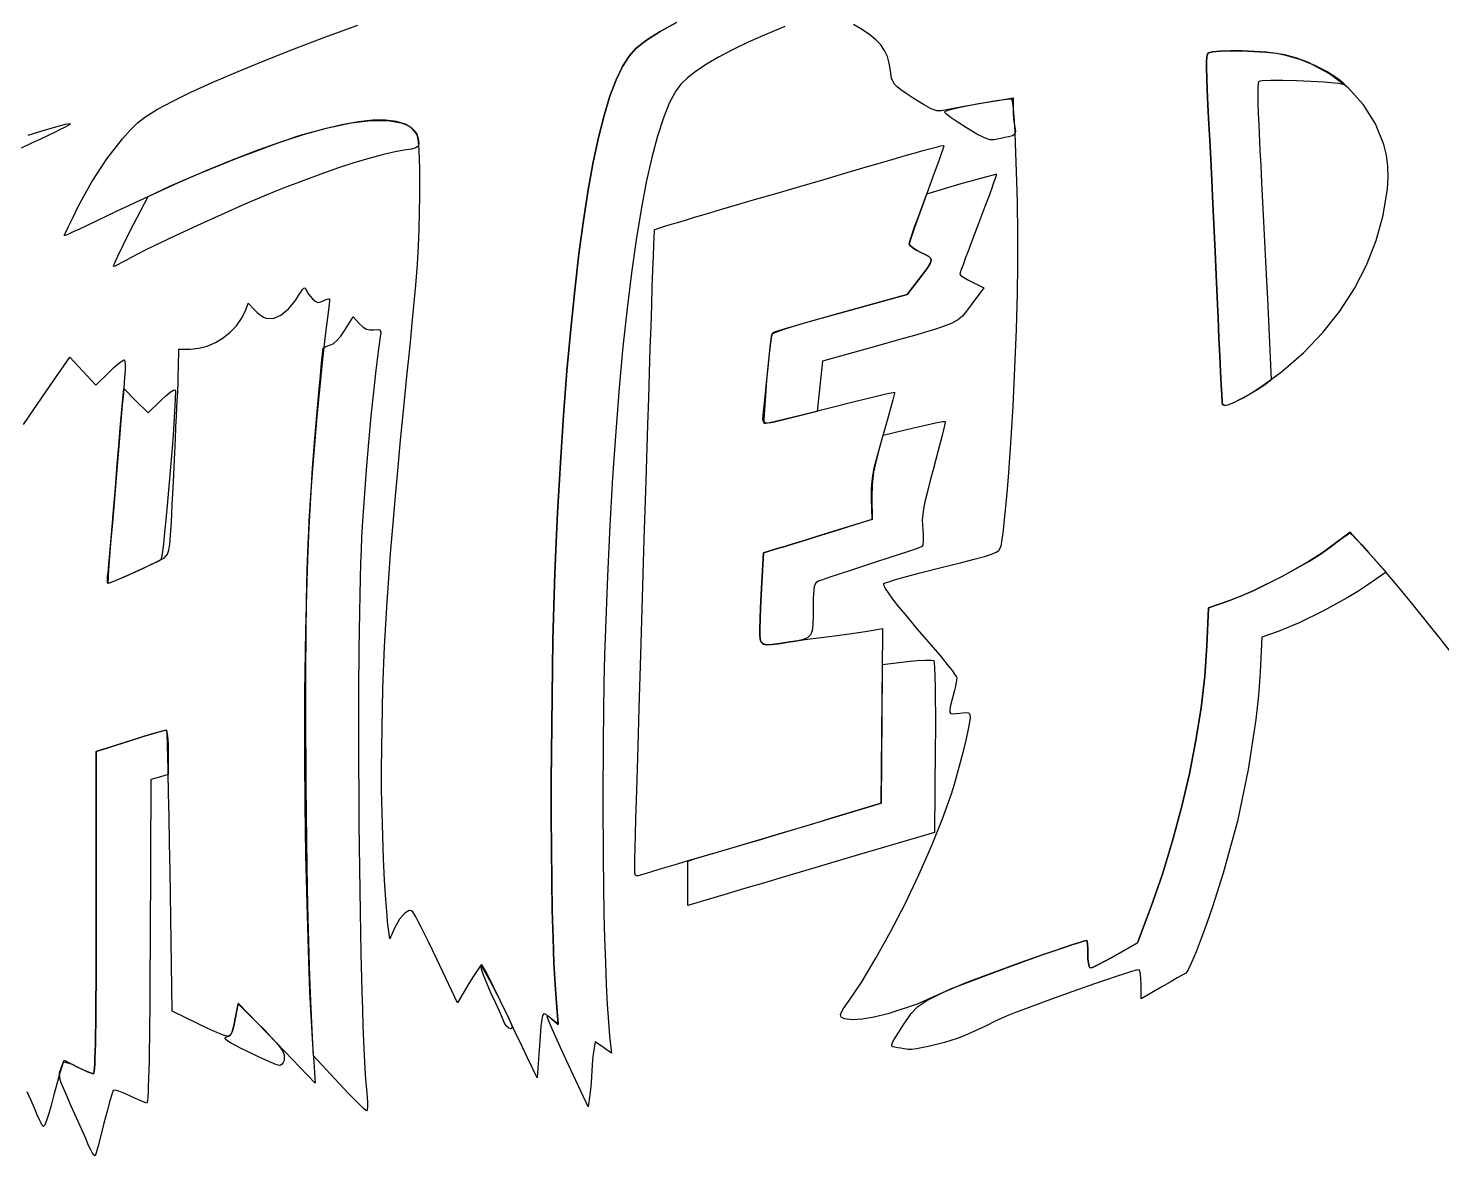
# Model space of a CAD drawing. Header units: millimetres. Extents: x 0 to 200, y 0 to 102.
# Drawn here: x 63.7 to 116.7, y 12.9 to 55.2 of the extents above; entities that cross this region are included whole.
import ezdxf

# ---------------------------------------------------------------- set-up
doc = ezdxf.new("R2010")
doc.units = ezdxf.units.MM
doc.layers.add('C00_ED1C24', color=7, linetype='Continuous', true_color=0xed1c24)
doc.layers.add('C01_120203', color=7, linetype='Continuous', true_color=0x120203)

msp = doc.modelspace()

# ---------------------------------------------------------------- linework, layer by layer
at = {"layer": 'C00_ED1C24'}
for points in [[(87.973, 55.455), (87.356, 55.118), (86.847, 54.794), (86.444, 54.482), (86.188, 54.197), (85.94, 53.804), (85.703, 53.302), (85.474, 52.692), (85.256, 51.973), (85.047, 51.147), (84.848, 50.214), (84.658, 49.174), (84.479, 48.028), (84.309, 46.775), (84.15, 45.416), (84, 43.952), (83.861, 42.383), (83.731, 40.71), (83.612, 38.932), (83.504, 37.05), (83.451, 35.957), (83.405, 34.786), (83.365, 33.552), (83.332, 32.271), (83.266, 26.971), (83.267, 25.677), (83.274, 24.426), (83.289, 23.233), (83.31, 22.112), (83.338, 21.079), (83.373, 20.148), (83.415, 19.335), (83.464, 18.655), (83.533, 17.86), (83.241, 18.09), (83.13, 18.181), (83.047, 18.238), (82.988, 18.244), (82.945, 18.183), (82.913, 18.035), (82.885, 17.783), (82.855, 17.411), (82.816, 16.9), (82.736, 15.85), (82.379, 16.6), (82.294, 16.779), (82.188, 17), (81.934, 17.534), (81.649, 18.132), (81.367, 18.725), (81.108, 19.259), (80.889, 19.696), (80.801, 19.864), (80.732, 19.992), (80.684, 20.072), (80.66, 20.1), (80.607, 20.043), (80.499, 19.889), (80.352, 19.661), (80.183, 19.383), (79.757, 18.666), (78.975, 20.302), (78.662, 20.948), (78.39, 21.497), (78.278, 21.717), (78.187, 21.891), (78.12, 22.011), (78.082, 22.072), (78.019, 22.119), (77.945, 22.126), (77.772, 22.031), (77.582, 21.802), (77.394, 21.458), (77.217, 21.067), (77.157, 21.508), (77.133, 21.705), (77.11, 21.945), (77.064, 22.541), (77.021, 23.26), (76.982, 24.066), (76.924, 25.798), (76.907, 26.652), (76.901, 27.45), (76.95, 30.456), (77.016, 32.031), (77.113, 33.709), (77.174, 34.6), (77.244, 35.533), (77.324, 36.512), (77.413, 37.544), (77.511, 38.634), (77.62, 39.786), (77.74, 41.006), (77.87, 42.3), (77.939, 42.978), (78.001, 43.598), (78.057, 44.167), (78.106, 44.687), (78.188, 45.604), (78.249, 46.387), (78.292, 47.076), (78.321, 47.707), (78.343, 48.95), (78.343, 49.495), (78.339, 49.955), (78.332, 50.334), (78.319, 50.642), (78.302, 50.884), (78.279, 51.066), (78.251, 51.198), (78.217, 51.283), (78.043, 51.492), (77.791, 51.646), (77.462, 51.746), (77.058, 51.793), (76.58, 51.787), (76.031, 51.729), (75.412, 51.619), (74.724, 51.457), (73.969, 51.245), (73.149, 50.981), (72.266, 50.667), (71.32, 50.304), (70.315, 49.891), (69.251, 49.429), (68.13, 48.919), (66.953, 48.36), (66.195, 47.997), (65.863, 47.84), (65.574, 47.706), (65.335, 47.597), (65.154, 47.517), (65.04, 47.47), (65, 47.459), (65.011, 47.49), (65.043, 47.561), (65.158, 47.806), (65.33, 48.157), (65.539, 48.578), (66.038, 49.481), (66.6, 50.34), (67.183, 51.095), (67.469, 51.415), (67.744, 51.687), (68.056, 51.928), (68.5, 52.203), (69.068, 52.51), (69.755, 52.846), (70.554, 53.209), (71.459, 53.598), (72.464, 54.01), (73.561, 54.443), (74.745, 54.896), (76.009, 55.365)], [(117.782, 30.853), (116.67, 32.28), (115.596, 33.615), (115.082, 34.235), (114.59, 34.816), (114.124, 35.353), (113.686, 35.841), (113.238, 36.333), (112.502, 35.772), (112.14, 35.515), (111.704, 35.238), (110.692, 34.665), (109.633, 34.141), (109.137, 33.924), (108.69, 33.752), (107.93, 33.485), (107.866, 32.067), (107.786, 30.924), (107.649, 29.732), (107.456, 28.504), (107.212, 27.254), (106.919, 25.993), (106.58, 24.736), (106.198, 23.495), (105.774, 22.283), (105.267, 20.916), (104.409, 20.422), (104.069, 20.234), (103.78, 20.086), (103.572, 19.993), (103.475, 19.97), (103.446, 20.025), (103.422, 20.145), (103.406, 20.311), (103.4, 20.506), (103.397, 20.698), (103.39, 20.855), (103.38, 20.961), (103.367, 21), (103.273, 20.982), (103.093, 20.93), (102.837, 20.85), (102.518, 20.744), (102.147, 20.618), (101.738, 20.475), (100.847, 20.159), (99.942, 19.829), (99.118, 19.519), (98.765, 19.383), (98.469, 19.265), (98.241, 19.169), (98.092, 19.1), (97.002, 18.614), (95.894, 18.25), (95.385, 18.128), (94.931, 18.052), (94.555, 18.029), (94.275, 18.064), (94.145, 18.123), (94.119, 18.223), (94.208, 18.405), (94.298, 18.539), (94.42, 18.71), (94.663, 19.059), (94.918, 19.45), (95.451, 20.334), (95.999, 21.325), (96.542, 22.382), (97.062, 23.467), (97.538, 24.541), (97.952, 25.565), (98.283, 26.5), (98.396, 26.864), (98.515, 27.281), (98.748, 28.162), (98.847, 28.573), (98.927, 28.929), (98.98, 29.202), (98.999, 29.365), (98.988, 29.479), (98.934, 29.537), (98.812, 29.549), (98.595, 29.527), (98.446, 29.506), (98.339, 29.498), (98.27, 29.515), (98.237, 29.569), (98.237, 29.672), (98.267, 29.836), (98.326, 30.075), (98.409, 30.4), (98.444, 30.545), (98.473, 30.68), (98.492, 30.791), (98.499, 30.862), (98.478, 30.909), (98.417, 31.001), (98.32, 31.132), (98.192, 31.297), (97.858, 31.706), (97.451, 32.185), (97.004, 32.704), (96.63, 33.146), (96.326, 33.514), (96.09, 33.812), (95.917, 34.045), (95.805, 34.218), (95.75, 34.333), (95.748, 34.397), (95.802, 34.424), (95.937, 34.47), (96.144, 34.533), (96.414, 34.61), (96.738, 34.699), (97.108, 34.797), (97.946, 35.01), (98.306, 35.1), (98.623, 35.18), (99.142, 35.313), (99.524, 35.418), (99.791, 35.503), (99.965, 35.576), (100.067, 35.644), (100.144, 35.797), (100.188, 36.056), (100.234, 36.394), (100.28, 36.804), (100.328, 37.277), (100.375, 37.808), (100.422, 38.387), (100.512, 39.666), (100.596, 41.055), (100.668, 42.496), (100.725, 43.93), (100.763, 45.3), (100.776, 46.356), (100.772, 47.519), (100.756, 48.715), (100.728, 49.869), (100.692, 50.906), (100.671, 51.359), (100.649, 51.754), (100.626, 52.084), (100.601, 52.338), (100.576, 52.507), (100.551, 52.582), (100.471, 52.583), (100.272, 52.559), (99.978, 52.517), (99.612, 52.458), (98.759, 52.31), (97.9, 52.144), (97.741, 52.148), (97.529, 52.222), (97.239, 52.377), (96.85, 52.623), (96.587, 52.798), (96.388, 52.936), (96.244, 53.049), (96.145, 53.149), (96.04, 53.356), (95.996, 53.651), (95.952, 53.93), (95.88, 54.18), (95.776, 54.406), (95.635, 54.615), (95.453, 54.811), (95.225, 55.001), (94.947, 55.19), (94.614, 55.383)], [(63.468, 40.372), (64.339, 41.637), (65.211, 42.902), (65.698, 42.376), (66.185, 41.85), (66.671, 42.325), (66.866, 42.509), (67.039, 42.66), (67.169, 42.763), (67.24, 42.8), (67.268, 42.747), (67.282, 42.602), (67.282, 42.387), (67.266, 42.125), (67.251, 41.951), (67.231, 41.713), (67.207, 41.423), (67.179, 41.09), (67.116, 40.341), (67.05, 39.55), (66.977, 38.686), (66.897, 37.739), (66.818, 36.822), (66.783, 36.412), (66.752, 36.052), (66.7, 35.429), (66.663, 34.914), (66.651, 34.714), (66.643, 34.561), (66.641, 34.461), (66.645, 34.422), (66.672, 34.424), (66.735, 34.443), (66.952, 34.527), (67.256, 34.654), (67.61, 34.81), (68.314, 35.135), (68.588, 35.271), (68.76, 35.367), (68.88, 35.505), (68.922, 35.647), (68.958, 35.876), (68.989, 36.22), (69.02, 36.707), (69.037, 37.014), (69.055, 37.367), (69.074, 37.77), (69.095, 38.227), (69.146, 39.32), (69.169, 39.824), (69.191, 40.282), (69.211, 40.682), (69.227, 41.01), (69.239, 41.254), (69.247, 41.4), (69.259, 41.628), (69.27, 41.916), (69.28, 42.227), (69.287, 42.525), (69.3, 43.2), (69.725, 43.201), (70.046, 43.23), (70.366, 43.314), (70.675, 43.445), (70.966, 43.619), (71.231, 43.831), (71.463, 44.075), (71.654, 44.346), (71.795, 44.638), (71.904, 44.924), (72.137, 44.674), (72.243, 44.571), (72.362, 44.477), (72.479, 44.402), (72.579, 44.357), (72.839, 44.352), (73.127, 44.474), (73.415, 44.706), (73.671, 45.028), (73.787, 45.208), (73.875, 45.342), (73.939, 45.433), (73.984, 45.486), (74.038, 45.497), (74.076, 45.413), (74.11, 45.344), (74.166, 45.26), (74.237, 45.17), (74.315, 45.085), (74.418, 44.996), (74.508, 44.955), (74.6, 44.959), (74.711, 45.006), (74.793, 45.046), (74.865, 45.074), (74.918, 45.087), (74.946, 45.083), (74.946, 44.995), (74.926, 44.781), (74.89, 44.471), (74.84, 44.1), (74.801, 43.815), (74.761, 43.484), (74.674, 42.703), (74.583, 41.798), (74.49, 40.806), (74.317, 38.718), (74.243, 37.7), (74.182, 36.75), (74.16, 36.349), (74.141, 35.905), (74.107, 34.901), (74.082, 33.759), (74.064, 32.501), (74.053, 31.15), (74.049, 29.727), (74.063, 26.756), (74.102, 23.766), (74.131, 22.319), (74.165, 20.934), (74.206, 19.632), (74.252, 18.436), (74.303, 17.368), (74.331, 16.889), (74.359, 16.45), (74.416, 15.65), (72.971, 17.15), (71.527, 18.649), (71.463, 18.325), (71.434, 18.175), (71.402, 18.007), (71.37, 17.842), (71.342, 17.7), (71.306, 17.572), (71.256, 17.479), (71.192, 17.423), (71.117, 17.405), (70.977, 17.444), (70.72, 17.547), (70.382, 17.698), (70, 17.88), (69.05, 18.35), (68.969, 23.598), (68.952, 24.653), (68.934, 25.639), (68.917, 26.533), (68.9, 27.316), (68.884, 27.964), (68.877, 28.23), (68.87, 28.456), (68.864, 28.636), (68.858, 28.77), (68.853, 28.854), (68.848, 28.885), (68.814, 28.884), (68.73, 28.867), (68.603, 28.836), (68.438, 28.791), (68.014, 28.667), (67.505, 28.509), (66.2, 28.094), (66.2, 22.047), (66.2, 21.304), (66.198, 20.612), (66.196, 19.969), (66.194, 19.375), (66.19, 18.83), (66.186, 18.334), (66.181, 17.887), (66.175, 17.488), (66.168, 17.137), (66.16, 16.834), (66.152, 16.578), (66.142, 16.369), (66.132, 16.207), (66.121, 16.092), (66.109, 16.023), (66.097, 16), (66.018, 16.02), (65.879, 16.073), (65.701, 16.152), (65.502, 16.249), (65.307, 16.34), (65.141, 16.402), (65.02, 16.431), (64.963, 16.421), (64.947, 16.382), (64.92, 16.301), (64.84, 16.033), (64.733, 15.655), (64.611, 15.209), (64.504, 14.812), (64.419, 14.508), (64.353, 14.288), (64.302, 14.141), (64.261, 14.056), (64.227, 14.025), (64.161, 14.082), (64.133, 14.14), (64.075, 14.268), (63.99, 14.459), (63.882, 14.703), (63.756, 14.995), (63.613, 15.324)]]:
    msp.add_lwpolyline(points, dxfattribs=at)
for points in [[(110.667, 42.348), (111.49, 43.064), (112.221, 43.825), (112.861, 44.628), (113.408, 45.472), (113.861, 46.354), (114.219, 47.273), (114.481, 48.228), (114.646, 49.216), (114.674, 49.643), (114.658, 50.064), (114.6, 50.479), (114.502, 50.884), (114.193, 51.659), (113.742, 52.37), (113.164, 53.002), (112.471, 53.536), (111.677, 53.956), (111.246, 54.118), (110.795, 54.245), (110.485, 54.3), (110.09, 54.343), (109.186, 54.393), (108.748, 54.397), (108.368, 54.386), (108.082, 54.36), (107.924, 54.317), (107.891, 54.269), (107.867, 54.165), (107.854, 53.992), (107.851, 53.738), (107.859, 53.388), (107.876, 52.932), (107.905, 52.354), (107.943, 51.643), (107.976, 51.043), (108.013, 50.329), (108.053, 49.528), (108.094, 48.666), (108.178, 46.869), (108.217, 45.986), (108.253, 45.15), (108.286, 44.364), (108.319, 43.625), (108.351, 42.951), (108.38, 42.357), (108.406, 41.861), (108.429, 41.478), (108.446, 41.225), (108.457, 41.119), (108.531, 41.084), (108.695, 41.12), (108.933, 41.22), (109.228, 41.374), (109.566, 41.572), (109.929, 41.807)], [(86.4, 23.614), (86.403, 23.785), (86.409, 24.075), (86.419, 24.476), (86.432, 24.98), (86.448, 25.578), (86.467, 26.263), (86.489, 27.026), (86.513, 27.859), (86.539, 28.754), (86.567, 29.703), (86.627, 31.729), (86.693, 33.872), (86.76, 36.068), (86.828, 38.25), (86.894, 40.354), (86.926, 41.356), (86.956, 42.315), (86.986, 43.22), (87.013, 44.066), (87.039, 44.843), (87.062, 45.543), (87.084, 46.158), (87.102, 46.681), (87.117, 47.102), (87.13, 47.414), (87.139, 47.608), (87.144, 47.677), (87.233, 47.713), (87.338, 47.748), (87.49, 47.797), (87.693, 47.859), (87.951, 47.938), (88.268, 48.033), (88.648, 48.147), (89.097, 48.28), (89.618, 48.434), (90.215, 48.61), (90.894, 48.809), (91.657, 49.033), (92.509, 49.282), (93.456, 49.559), (94.5, 49.864), (95.049, 50.025), (95.539, 50.168), (95.972, 50.294), (96.352, 50.404), (96.683, 50.499), (96.967, 50.58), (97.209, 50.649), (97.41, 50.705), (97.708, 50.784), (97.888, 50.826), (97.977, 50.837), (98, 50.826), (97.987, 50.78), (97.949, 50.668), (97.889, 50.496), (97.809, 50.272), (97.602, 49.699), (97.35, 49.007), (97.098, 48.312), (96.891, 47.728), (96.811, 47.497), (96.751, 47.316), (96.713, 47.194), (96.7, 47.138), (96.736, 47.083), (96.834, 47.004), (96.978, 46.912), (97.155, 46.819), (97.321, 46.738), (97.439, 46.67), (97.507, 46.603), (97.523, 46.523), (97.487, 46.415), (97.396, 46.268), (97.249, 46.067), (97.045, 45.799), (96.625, 45.248), (94.101, 44.552), (93.118, 44.274), (92.686, 44.147), (92.308, 44.031), (91.993, 43.93), (91.754, 43.849), (91.599, 43.789), (91.54, 43.754), (91.525, 43.685), (91.506, 43.557), (91.484, 43.379), (91.459, 43.158), (91.406, 42.627), (91.352, 42.032), (91.303, 41.443), (91.265, 40.932), (91.253, 40.726), (91.246, 40.566), (91.244, 40.46), (91.25, 40.417), (91.308, 40.42), (91.458, 40.448), (91.689, 40.497), (91.991, 40.567), (92.354, 40.653), (92.768, 40.754), (93.708, 40.992), (94.647, 41.231), (95.059, 41.333), (95.419, 41.421), (95.719, 41.493), (95.946, 41.545), (96.092, 41.575), (96.147, 41.582), (96.143, 41.544), (96.122, 41.447), (96.086, 41.298), (96.035, 41.104), (95.899, 40.604), (95.728, 40), (95.6, 39.55), (95.499, 39.174), (95.421, 38.856), (95.365, 38.583), (95.304, 38.108), (95.293, 37.629), (95.305, 36.809), (93.877, 36.36), (93.275, 36.172), (92.69, 35.991), (92.189, 35.838), (91.991, 35.779), (91.839, 35.734), (91.228, 35.557), (91.165, 34.454), (91.14, 33.976), (91.119, 33.491), (91.106, 33.055), (91.1, 32.725), (91.101, 32.49), (91.113, 32.316), (91.148, 32.198), (91.221, 32.128), (91.344, 32.1), (91.531, 32.107), (91.795, 32.142), (92.15, 32.199), (92.418, 32.241), (92.706, 32.283), (92.978, 32.32), (93.2, 32.349), (93.8, 32.424), (94.461, 32.514), (95.048, 32.6), (95.272, 32.635), (95.426, 32.662), (95.703, 32.716), (95.676, 29.436), (95.65, 26.156), (93.95, 25.639), (93.551, 25.518), (93.069, 25.373), (92.521, 25.209), (91.927, 25.031), (90.671, 24.658), (89.45, 24.297), (88.353, 23.973), (87.866, 23.828), (87.436, 23.7), (87.075, 23.593), (86.794, 23.508), (86.607, 23.451), (86.525, 23.425), (86.473, 23.422), (86.433, 23.454), (86.409, 23.519)]]:
    msp.add_lwpolyline(points, close=True, dxfattribs=at)
at = {"layer": 'C01_120203'}
for points in [[(92.039, 55.306), (91.318, 55.009), (90.662, 54.718), (90.072, 54.436), (89.548, 54.16), (89.092, 53.893), (88.704, 53.633), (88.384, 53.383), (88.134, 53.141), (87.955, 52.908), (87.713, 52.457), (87.48, 51.886), (87.256, 51.195), (87.041, 50.389), (86.835, 49.471), (86.639, 48.441), (86.453, 47.305), (86.278, 46.064), (86.114, 44.721), (85.961, 43.279), (85.82, 41.74), (85.69, 40.108), (85.573, 38.385), (85.469, 36.575), (85.378, 34.679), (85.3, 32.7), (85.269, 31.707), (85.244, 30.669), (85.212, 28.5), (85.202, 26.28), (85.215, 24.094), (85.228, 23.041), (85.247, 22.029), (85.271, 21.068), (85.3, 20.169), (85.334, 19.343), (85.372, 18.6), (85.415, 17.952), (85.462, 17.409), (85.527, 16.767), (85.226, 16.982), (84.924, 17.196), (84.862, 16.886), (84.837, 16.729), (84.816, 16.53), (84.8, 16.317), (84.793, 16.113), (84.784, 15.898), (84.767, 15.655), (84.744, 15.414), (84.718, 15.205), (84.65, 14.76), (83.922, 16.329), (83.759, 16.681), (83.616, 16.989), (83.494, 17.254), (83.391, 17.479), (83.238, 17.822), (83.151, 18.037), (83.121, 18.146), (83.14, 18.17), (83.202, 18.131), (83.298, 18.05), (83.53, 17.85), (83.463, 18.65), (83.414, 19.343), (83.372, 20.166), (83.337, 21.104), (83.309, 22.142), (83.288, 23.266), (83.274, 24.46), (83.267, 25.71), (83.266, 27.002), (83.332, 32.286), (83.365, 33.562), (83.405, 34.792), (83.451, 35.959), (83.504, 37.05), (83.612, 38.932), (83.731, 40.71), (83.861, 42.383), (84, 43.952), (84.15, 45.416), (84.309, 46.775), (84.479, 48.028), (84.658, 49.174), (84.848, 50.214), (85.047, 51.147), (85.256, 51.973), (85.474, 52.692), (85.703, 53.302), (85.94, 53.804), (86.188, 54.197), (86.444, 54.482), (86.847, 54.794), (87.356, 55.118), (87.973, 55.455)], [(63.641, 51.224), (64.253, 51.415), (64.729, 51.555), (64.91, 51.604), (65.05, 51.637), (65.187, 51.663), (65.235, 51.656), (65.174, 51.606), (64.98, 51.502), (64.826, 51.426), (64.631, 51.332), (64.392, 51.218), (64.105, 51.084), (63.769, 50.928), (63.38, 50.748)]]:
    msp.add_lwpolyline(points, dxfattribs=at)
for points in [[(108.457, 41.119), (108.446, 41.225), (108.429, 41.478), (108.406, 41.861), (108.38, 42.357), (108.351, 42.951), (108.319, 43.625), (108.286, 44.364), (108.253, 45.15), (108.217, 45.986), (108.178, 46.869), (108.094, 48.666), (108.053, 49.528), (108.013, 50.329), (107.976, 51.043), (107.943, 51.643), (107.905, 52.354), (107.876, 52.932), (107.859, 53.388), (107.851, 53.738), (107.854, 53.992), (107.867, 54.165), (107.891, 54.269), (107.924, 54.317), (108.081, 54.359), (108.367, 54.386), (108.746, 54.396), (109.183, 54.393), (110.084, 54.344), (110.476, 54.302), (110.782, 54.248), (111.337, 54.087), (111.879, 53.873), (112.377, 53.62), (112.8, 53.342), (112.973, 53.206), (113.044, 53.135), (113.018, 53.118), (112.9, 53.146), (112.801, 53.167), (112.657, 53.186), (112.262, 53.221), (111.771, 53.25), (111.238, 53.271), (110.719, 53.281), (110.27, 53.281), (109.946, 53.267), (109.848, 53.254), (109.802, 53.238), (109.788, 53.169), (109.781, 53.007), (109.779, 52.76), (109.784, 52.441), (109.794, 52.06), (109.81, 51.628), (109.857, 50.65), (109.888, 50.086), (109.922, 49.439), (109.997, 47.988), (110.072, 46.482), (110.107, 45.764), (110.139, 45.1), (110.282, 42.05), (110.066, 41.877), (109.929, 41.782), (109.715, 41.65), (109.454, 41.499), (109.174, 41.346), (108.86, 41.188), (108.644, 41.1), (108.513, 41.078)], [(98.85, 51.501), (98.537, 51.702), (98.276, 51.88), (98.095, 52.016), (98.02, 52.09), (98.053, 52.124), (98.166, 52.168), (98.354, 52.221), (98.609, 52.281), (98.925, 52.346), (99.296, 52.415), (99.714, 52.487), (100.175, 52.56), (100.6, 52.626), (100.6, 52.225), (100.605, 52.046), (100.618, 51.855), (100.636, 51.674), (100.66, 51.527), (100.683, 51.365), (100.662, 51.267), (100.58, 51.21), (100.421, 51.169), (100.287, 51.142), (100.141, 51.111), (100.002, 51.081), (99.887, 51.055), (99.734, 51.056), (99.522, 51.126), (99.233, 51.272)], [(67.466, 47.617), (68.144, 48.933), (68.959, 49.31), (69.478, 49.541), (70.104, 49.805), (71.518, 50.373), (72.228, 50.647), (72.888, 50.892), (73.458, 51.094), (73.698, 51.175), (73.9, 51.238), (74.889, 51.508), (75.762, 51.689), (76.516, 51.781), (77.144, 51.784), (77.642, 51.699), (77.84, 51.624), (78.004, 51.527), (78.133, 51.408), (78.225, 51.267), (78.281, 51.105), (78.3, 50.92), (78.278, 50.821), (78.196, 50.752), (78.03, 50.704), (77.755, 50.663), (77.413, 50.607), (76.982, 50.508), (76.475, 50.37), (75.904, 50.199), (75.283, 49.998), (74.625, 49.771), (73.25, 49.255), (72.932, 49.127), (72.574, 48.978), (71.771, 48.634), (70, 47.841), (69.142, 47.443), (68.375, 47.077), (68.042, 46.915), (67.753, 46.769), (67.514, 46.644), (67.332, 46.543), (67.165, 46.449), (67.019, 46.371), (66.909, 46.319), (66.851, 46.3), (66.853, 46.327), (66.88, 46.404), (66.932, 46.526), (67.006, 46.687), (67.208, 47.105)], [(91.239, 40.875), (91.27, 41.154), (91.312, 41.563), (91.359, 42.047), (91.406, 42.55), (91.454, 43.021), (91.503, 43.417), (91.548, 43.695), (91.567, 43.777), (91.583, 43.815), (91.647, 43.842), (91.805, 43.894), (92.047, 43.969), (92.361, 44.062), (92.738, 44.171), (93.167, 44.294), (94.138, 44.565), (96.626, 45.249), (97.045, 45.8), (97.249, 46.067), (97.396, 46.268), (97.487, 46.415), (97.523, 46.523), (97.507, 46.603), (97.439, 46.67), (97.321, 46.738), (97.155, 46.819), (96.978, 46.913), (96.834, 47.006), (96.736, 47.087), (96.701, 47.145), (96.727, 47.256), (96.798, 47.481), (96.904, 47.787), (97.032, 48.142), (97.364, 49.034), (98.653, 49.412), (99.156, 49.557), (99.571, 49.672), (99.857, 49.745), (99.938, 49.762), (99.969, 49.764), (99.96, 49.721), (99.925, 49.609), (99.865, 49.436), (99.783, 49.208), (99.683, 48.934), (99.567, 48.621), (99.298, 47.909), (99.027, 47.194), (98.908, 46.877), (98.805, 46.598), (98.72, 46.363), (98.655, 46.182), (98.614, 46.062), (98.6, 46.011), (98.636, 45.966), (98.733, 45.896), (98.877, 45.811), (99.052, 45.72), (99.505, 45.5), (99.027, 44.859), (98.85, 44.618), (98.694, 44.434), (98.512, 44.285), (98.253, 44.149), (97.87, 44.005), (97.615, 43.924), (97.311, 43.832), (96.951, 43.728), (96.528, 43.608), (96.038, 43.47), (95.473, 43.312), (93.45, 42.744), (93.35, 41.803), (93.25, 40.862), (92.35, 40.633), (91.947, 40.531), (91.65, 40.461), (91.442, 40.425), (91.309, 40.426), (91.237, 40.469), (91.211, 40.556), (91.217, 40.69)], [(75.3, 15.646), (74.35, 16.674), (74.285, 17.762), (74.251, 18.387), (74.219, 19.082), (74.188, 19.838), (74.16, 20.645), (74.109, 22.38), (74.068, 24.211), (74.039, 26.068), (74.023, 27.875), (74.02, 29.56), (74.025, 30.334), (74.033, 31.05), (74.047, 31.86), (74.062, 32.625), (74.095, 34.035), (74.136, 35.314), (74.185, 36.5), (74.317, 38.726), (74.403, 39.838), (74.504, 40.995), (74.58, 41.833), (74.613, 42.204), (74.642, 42.53), (74.666, 42.803), (74.685, 43.013), (74.696, 43.151), (74.7, 43.209), (74.72, 43.241), (74.775, 43.277), (74.857, 43.312), (74.956, 43.343), (75.086, 43.403), (75.227, 43.521), (75.375, 43.691), (75.524, 43.908), (75.836, 44.409), (76.081, 44.145), (76.211, 44.022), (76.335, 43.948), (76.465, 43.917), (76.614, 43.923), (76.773, 43.94), (76.853, 43.915), (76.874, 43.828), (76.852, 43.658), (76.772, 43.108), (76.686, 42.412), (76.596, 41.595), (76.505, 40.682), (76.416, 39.696), (76.33, 38.662), (76.178, 36.55), (76.155, 36.144), (76.134, 35.68), (76.116, 35.162), (76.099, 34.594), (76.085, 33.98), (76.073, 33.325), (76.055, 31.906), (76.044, 30.369), (76.041, 28.748), (76.056, 25.385), (76.074, 23.707), (76.099, 22.077), (76.129, 20.527), (76.166, 19.09), (76.186, 18.424), (76.208, 17.798), (76.231, 17.217), (76.255, 16.685), (76.28, 16.205), (76.307, 15.783), (76.335, 15.421), (76.364, 15.125), (76.38, 14.922), (76.38, 14.757), (76.365, 14.647), (76.337, 14.609), (76.3, 14.632), (76.228, 14.694), (76.125, 14.79), (75.996, 14.917), (75.676, 15.246)], [(66.644, 34.825), (66.658, 34.949), (66.677, 35.14), (66.701, 35.388), (66.727, 35.683), (66.788, 36.379), (66.851, 37.15), (66.918, 37.993), (66.991, 38.884), (67.06, 39.716), (67.09, 40.077), (67.116, 40.383), (67.231, 41.717), (67.688, 41.259), (68.145, 40.802), (68.62, 41.27), (68.81, 41.447), (68.975, 41.581), (69.098, 41.661), (69.161, 41.672), (69.17, 41.588), (69.167, 41.377), (69.152, 41.06), (69.128, 40.652), (69.095, 40.173), (69.056, 39.64), (68.963, 38.485), (68.862, 37.329), (68.812, 36.796), (68.764, 36.316), (68.72, 35.908), (68.681, 35.59), (68.65, 35.379), (68.626, 35.293), (68.52, 35.233), (68.292, 35.121), (67.984, 34.977), (67.635, 34.818), (67.286, 34.662), (66.978, 34.529), (66.75, 34.435), (66.644, 34.4), (66.626, 34.434), (66.621, 34.525), (66.626, 34.66)], [(91.1, 32.725), (91.106, 33.055), (91.119, 33.491), (91.14, 33.976), (91.165, 34.454), (91.228, 35.557), (91.839, 35.734), (91.991, 35.779), (92.189, 35.838), (92.69, 35.991), (93.276, 36.172), (93.88, 36.361), (95.309, 36.81), (95.288, 37.58), (95.29, 37.978), (95.324, 38.359), (95.39, 38.744), (95.494, 39.157), (95.722, 39.964), (96.866, 40.243), (97.314, 40.349), (97.685, 40.43), (97.943, 40.478), (98.016, 40.488), (98.047, 40.486), (98.045, 40.444), (98.024, 40.336), (97.986, 40.17), (97.934, 39.953), (97.792, 39.396), (97.612, 38.722), (97.475, 38.216), (97.369, 37.805), (97.29, 37.471), (97.235, 37.199), (97.188, 36.78), (97.205, 36.422), (97.223, 36.195), (97.224, 36), (97.208, 35.858), (97.178, 35.79), (97.123, 35.766), (97.003, 35.721), (96.824, 35.658), (96.594, 35.58), (96.012, 35.385), (95.318, 35.159), (94.614, 34.93), (94.003, 34.729), (93.754, 34.646), (93.552, 34.577), (93.406, 34.526), (93.325, 34.496), (93.202, 34.424), (93.134, 34.291), (93.116, 34.181), (93.105, 34.031), (93.1, 33.832), (93.099, 33.577), (93.097, 33.164), (93.086, 32.853), (93.055, 32.628), (92.994, 32.472), (92.892, 32.369), (92.739, 32.303), (92.524, 32.255), (92.237, 32.211), (91.844, 32.152), (91.554, 32.115), (91.351, 32.105), (91.219, 32.131), (91.144, 32.199), (91.109, 32.316), (91.1, 32.489)], [(96.269, 16.972), (96.086, 17.007), (96.047, 17.04), (96.046, 17.1), (96.088, 17.2), (96.175, 17.351), (96.31, 17.565), (96.496, 17.855), (96.642, 18.079), (96.768, 18.257), (97.018, 18.521), (97.366, 18.746), (97.614, 18.876), (97.933, 19.032), (98.111, 19.113), (98.366, 19.219), (98.684, 19.346), (99.055, 19.49), (99.907, 19.812), (100.829, 20.15), (101.729, 20.471), (102.142, 20.615), (102.514, 20.743), (102.834, 20.849), (103.091, 20.93), (103.272, 20.982), (103.367, 21), (103.38, 20.961), (103.39, 20.855), (103.397, 20.698), (103.4, 20.506), (103.406, 20.311), (103.422, 20.145), (103.446, 20.025), (103.475, 19.97), (103.572, 19.993), (103.78, 20.086), (104.069, 20.234), (104.409, 20.422), (105.267, 20.916), (105.774, 22.283), (106.198, 23.495), (106.58, 24.736), (106.919, 25.993), (107.212, 27.254), (107.456, 28.504), (107.649, 29.732), (107.786, 30.924), (107.866, 32.067), (107.93, 33.485), (108.69, 33.752), (109.134, 33.923), (109.628, 34.139), (110.685, 34.661), (111.692, 35.23), (112.124, 35.503), (112.48, 35.755), (112.761, 35.967), (112.997, 36.14), (113.163, 36.257), (113.235, 36.3), (113.303, 36.242), (113.458, 36.083), (113.677, 35.848), (113.936, 35.562), (114.597, 34.823), (113.871, 34.321), (113.529, 34.097), (113.131, 33.858), (112.237, 33.37), (111.327, 32.927), (110.91, 32.745), (110.54, 32.602), (109.93, 32.384), (109.863, 31.067), (109.803, 30.194), (109.708, 29.291), (109.421, 27.414), (109.01, 25.479), (108.482, 23.527), (108.078, 22.264), (107.863, 21.648), (107.654, 21.077), (107.461, 20.577), (107.293, 20.177), (107.16, 19.902), (107.11, 19.819), (107.072, 19.778), (106.964, 19.714), (106.758, 19.594), (106.486, 19.436), (106.175, 19.257), (105.4, 18.811), (105.4, 19.356), (105.394, 19.567), (105.377, 19.74), (105.353, 19.857), (105.323, 19.9), (105.223, 19.882), (105.039, 19.832), (104.782, 19.754), (104.464, 19.651), (104.096, 19.528), (103.689, 19.389), (102.802, 19.077), (101.895, 18.748), (101.057, 18.435), (100.692, 18.294), (100.379, 18.168), (100.127, 18.063), (99.95, 17.982), (99.557, 17.791), (99.153, 17.603), (98.785, 17.439), (98.5, 17.321), (98.028, 17.169), (97.474, 17.031), (96.972, 16.936), (96.783, 16.915), (96.657, 16.915), (96.593, 16.924), (96.499, 16.938), (96.387, 16.955)], [(88.4, 23.152), (88.4, 23.984), (88.725, 24.086), (88.823, 24.116), (88.977, 24.162), (89.181, 24.223), (89.425, 24.295), (90.003, 24.466), (90.65, 24.655), (91.006, 24.76), (91.405, 24.877), (92.279, 25.137), (93.164, 25.402), (93.95, 25.639), (95.65, 26.156), (95.677, 28.761), (95.703, 31.365), (96.627, 31.473), (96.991, 31.51), (97.301, 31.529), (97.524, 31.529), (97.626, 31.509), (97.641, 31.43), (97.654, 31.23), (97.665, 30.923), (97.673, 30.522), (97.678, 30.041), (97.681, 29.492), (97.68, 28.891), (97.676, 28.249), (97.65, 25.06), (94.5, 24.126), (93.161, 23.729), (91.842, 23.338), (91.238, 23.159), (90.696, 22.999), (90.236, 22.863), (89.875, 22.756), (88.4, 22.32)], [(65.915, 13.311), (65.804, 13.563), (65.645, 13.926), (65.457, 14.35), (65.262, 14.788), (65.094, 15.167), (64.969, 15.452), (64.885, 15.662), (64.837, 15.815), (64.826, 16.029), (64.898, 16.246), (64.997, 16.505), (65.495, 16.252), (65.697, 16.154), (65.877, 16.074), (66.017, 16.02), (66.097, 16), (66.109, 16.023), (66.121, 16.092), (66.132, 16.207), (66.142, 16.369), (66.152, 16.578), (66.16, 16.834), (66.168, 17.137), (66.175, 17.488), (66.181, 17.887), (66.186, 18.334), (66.19, 18.83), (66.194, 19.374), (66.196, 19.968), (66.198, 20.611), (66.2, 21.304), (66.2, 22.046), (66.2, 28.093), (67.463, 28.496), (67.96, 28.653), (68.38, 28.781), (68.679, 28.868), (68.769, 28.892), (68.813, 28.9), (68.847, 28.834), (68.874, 28.655), (68.893, 28.389), (68.9, 28.064), (68.9, 27.229), (68.575, 27.136), (68.25, 27.043), (68.224, 20.971), (68.217, 19.608), (68.212, 18.986), (68.207, 18.403), (68.201, 17.862), (68.194, 17.363), (68.187, 16.908), (68.18, 16.496), (68.172, 16.13), (68.163, 15.809), (68.154, 15.535), (68.144, 15.309), (68.134, 15.131), (68.124, 15.003), (68.113, 14.926), (68.101, 14.9), (68.02, 14.921), (67.872, 14.979), (67.676, 15.065), (67.455, 15.169), (67.236, 15.269), (67.048, 15.34), (66.909, 15.377), (66.84, 15.373), (66.821, 15.336), (66.792, 15.255), (66.71, 14.983), (66.605, 14.598), (66.489, 14.139), (66.374, 13.681), (66.273, 13.299), (66.196, 13.033), (66.17, 12.955), (66.155, 12.921), (66.12, 12.937), (66.064, 13.015), (65.993, 13.144)], [(81.507, 17.925), (81.44, 18.083), (81.324, 18.346), (81.174, 18.677), (81.007, 19.041), (80.85, 19.396), (80.728, 19.703), (80.652, 19.929), (80.636, 20.041), (80.655, 20.032), (80.696, 19.975), (80.832, 19.743), (81.019, 19.397), (81.231, 18.987), (81.441, 18.567), (81.623, 18.186), (81.751, 17.896), (81.787, 17.801), (81.8, 17.749), (81.765, 17.687), (81.682, 17.71), (81.584, 17.796)], [(71.9, 16.821), (71.638, 16.951), (71.424, 17.062), (71.258, 17.153), (71.137, 17.227), (71.059, 17.285), (71.023, 17.328), (71.068, 17.373), (71.169, 17.408), (71.247, 17.475), (71.305, 17.574), (71.343, 17.706), (71.37, 17.845), (71.401, 18.005), (71.433, 18.168), (71.461, 18.312), (71.521, 18.624), (72.218, 17.937), (72.523, 17.632), (72.769, 17.375), (72.96, 17.16), (73.101, 16.982), (73.195, 16.833), (73.249, 16.707), (73.25, 16.5), (73.216, 16.423), (73.17, 16.36), (73.119, 16.318), (73.068, 16.304), (73.023, 16.315), (72.939, 16.346), (72.676, 16.458), (72.317, 16.622)]]:
    msp.add_lwpolyline(points, close=True, dxfattribs=at)

doc.saveas('drawing.dxf')
